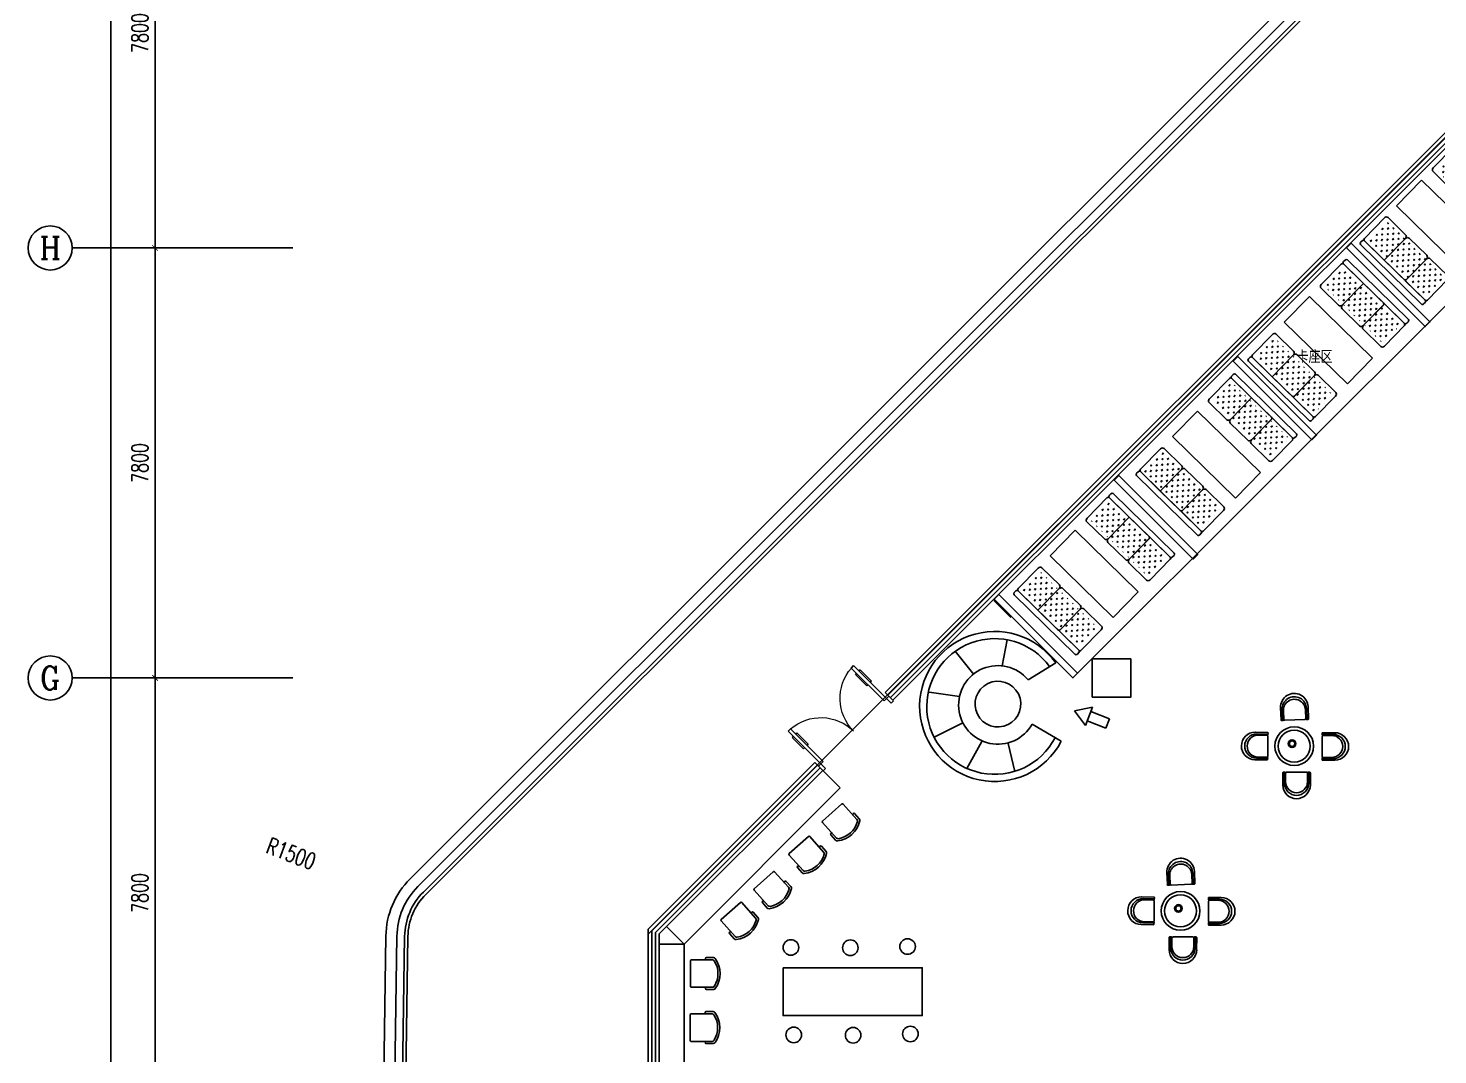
# Model space of a CAD drawing. Header units: millimetres. Extents: x 2680932 to 6187768, y 127588 to 383208.
# Drawn here: x 3057789 to 3083346, y 179991 to 198614 of the extents above; entities that cross this region are included whole.
import ezdxf
from ezdxf.enums import TextEntityAlignment as Align

# ---------------------------------------------------------------- set-up
doc = ezdxf.new("R2010")
doc.units = ezdxf.units.MM
doc.header["$LTSCALE"] = 20
for name, color, linetype in [('007标注', 2, 'Continuous'), ('AXIS', 3, 'Continuous'), ('AXIS_TEXT', 7, 'Continuous'), ('COLUMN', 9, 'Continuous'), ('CURTWALL', 4, 'Continuous'), ('PUB_DIM', 3, 'Continuous'), ('WINDOW', 4, 'Continuous'), ('家具', 3, 'Continuous'), ('家具内线', 36, 'Continuous'), ('家具外线', 255, 'Continuous'), ('标注', 6, 'Continuous'), ('装饰一', 201, 'Continuous'), ('设备', 9, 'Continuous'), ('门窗', 73, 'Continuous'), ('阳台栏杆', 149, 'Continuous')]:
    doc.layers.add(name, color=color, linetype=linetype)
doc.styles.add('_TCH_AXIS', font='COMPLEX', dxfattribs={"bigfont": 'GBCBIG'})
doc.styles.add('_TCH_DIM', font='SIMPLEX', dxfattribs={"bigfont": 'GBCBIG'})
doc.styles.add('_TCH_DIM_T3', font='SIMPLEX', dxfattribs={"width": 0.705882, "bigfont": 'GBCBIG'})
doc.styles.add('COMPLEX', font='complex')
doc.styles.get("Standard").update_dxf_attribs({"font": '', "width": 0.8})
doc.styles.get('Standard').set_extended_font_data('YouYuan')
doc.dimstyles.new('_TCH_ARCH&&100', dxfattribs={"dimtxt": 297.5, "dimasz": 100, "dimexe": 250, "dimexo": 300, "dimgap": 126.25, "dimtad": 1, "dimdec": 0, "dimzin": 0, "dimdsep": 46, "dimtxsty": '_TCH_DIM_T3', "dimblk": 'ARCHTICK', "dimcen": 0.09, "dimclrt": 7, "dimazin": 2, "dimtfac": 1, "dimtdec": 0, "dimtix": 1, "dimtmove": 2, "dimatfit": 3, "dimfxl": 1, "dimtolj": 1, "dimtzin": 0, "dimarcsym": 0})

# ---------------------------------------------------------------- blocks, each defined once
blk = doc.blocks.new('_FZH')
blk.add_lwpolyline([(-0.5, -0.5), (0.5, -0.5), (0.5, 0.5), (-0.5, 0.5)], close=True)
blk = doc.blocks.new('$DorLib2D$00000011')
for p, q in [((-0.467, 0.471), (-0.467, -0.062)), ((-0.467, 0.471), (-0.433, 0.471)), ((-0.433, 0.471), (-0.433, 0.004)), ((0.433, 0.471), (0.433, 0.004)), ((0.467, 0.471), (0.433, 0.471)), ((0.467, 0.471), (0.467, -0.062)), ((-0.483, 0.396), (-0.467, 0.396)), ((-0.417, 0.396), (-0.433, 0.396)), ((0.417, 0.396), (0.433, 0.396)), ((0.483, 0.396), (0.467, 0.396)), ((-0.483, 0.235), (-0.467, 0.235)), ((-0.417, 0.235), (-0.433, 0.235)), ((0.417, 0.235), (0.433, 0.235)), ((0.483, 0.235), (0.467, 0.235)), ((-0.5, 0.004), (-0.433, 0.004)), ((-0.5, 0.004), (-0.5, -0.062)), ((0.5, 0.004), (0.433, 0.004)), ((0.5, 0.004), (0.5, -0.062)), ((-0.5, -0.062), (-0.467, -0.062)), ((0.5, -0.062), (0.467, -0.062))]:
    blk.add_line(p, q)
at = {"lineweight": 13}
for p, q in [((-0.483, 0.396), (-0.483, 0.235)), ((-0.417, 0.396), (-0.417, 0.235)), ((0.417, 0.396), (0.417, 0.235)), ((0.483, 0.396), (0.483, 0.235))]:
    blk.add_line(p, q, dxfattribs=at)
for centre, start, end in [((-0.467, 0.004), 0, 85.904), ((0.467, 0.004), 94.096, 180)]:
    blk.add_arc(centre, 0.467, start, end, dxfattribs=at)
blk = doc.blocks.new('_ArchTick')
at = {"color": 0, "linetype": 'ByBlock', "lineweight": -3, "const_width": 0.15}
blk.add_lwpolyline([(-0.5, -0.5), (0.5, 0.5)], dxfattribs=at)
blk = doc.blocks.new('*D306')
at = {"layer": 'AXIS', "color": 0, "lineweight": -2, "transparency": 16777216}
for p, q in [((3062289, 186827), (3059839, 186827)), ((3060089, 179027), (3060089, 186827)), ((3062289, 179027), (3059839, 179027))]:
    blk.add_line(p, q, dxfattribs=at)
at = {"layer": 'Defpoints', "color": 0, "transparency": 16777216}
for p in [(3060089, 186827), (3062589, 186827), (3062589, 179027)]:
    blk.add_point(p, dxfattribs=at)
at = {"layer": 'AXIS', "color": 0, "lineweight": -2, "transparency": 16777216, "xscale": 100, "yscale": 100, "zscale": 100}
for p, rotation in [((3060089, 186827), 90), ((3060089, 179027), 270)]:
    blk.add_blockref('_ArchTick', p, dxfattribs=dict(at, rotation=rotation))
at = {"layer": 'AXIS', "color": 7, "transparency": 16777216, "insert": (3059814, 182927), "char_height": 297.5, "attachment_point": 5, "rotation": 90, "style": '_TCH_DIM_T3'}
blk.add_mtext('\\A1;7800', dxfattribs=at)
blk = doc.blocks.new('*D307')
at = {"layer": 'AXIS', "color": 0, "lineweight": -2, "transparency": 16777216}
for p, q in [((3062289, 194627), (3059839, 194627)), ((3060089, 186827), (3060089, 194627)), ((3062289, 186827), (3059839, 186827))]:
    blk.add_line(p, q, dxfattribs=at)
at = {"layer": 'Defpoints', "color": 0, "transparency": 16777216}
for p in [(3060089, 194627), (3062589, 194627), (3062589, 186827)]:
    blk.add_point(p, dxfattribs=at)
at = {"layer": 'AXIS', "color": 0, "lineweight": -2, "transparency": 16777216, "xscale": 100, "yscale": 100, "zscale": 100}
for p, rotation in [((3060089, 194627), 90), ((3060089, 186827), 270)]:
    blk.add_blockref('_ArchTick', p, dxfattribs=dict(at, rotation=rotation))
at = {"layer": 'AXIS', "color": 7, "transparency": 16777216, "insert": (3059814, 190727), "char_height": 297.5, "attachment_point": 5, "rotation": 90, "style": '_TCH_DIM_T3'}
blk.add_mtext('\\A1;7800', dxfattribs=at)
blk = doc.blocks.new('*D308')
at = {"layer": 'AXIS', "color": 0, "lineweight": -2, "transparency": 16777216}
for p, q in [((3062289, 202427), (3059839, 202427)), ((3060089, 194627), (3060089, 202427)), ((3062289, 194627), (3059839, 194627))]:
    blk.add_line(p, q, dxfattribs=at)
at = {"layer": 'Defpoints', "color": 0, "transparency": 16777216}
for p in [(3060089, 202427), (3062589, 202427), (3062589, 194627)]:
    blk.add_point(p, dxfattribs=at)
at = {"layer": 'AXIS', "color": 0, "lineweight": -2, "transparency": 16777216, "xscale": 100, "yscale": 100, "zscale": 100}
for p, rotation in [((3060089, 202427), 90), ((3060089, 194627), 270)]:
    blk.add_blockref('_ArchTick', p, dxfattribs=dict(at, rotation=rotation))
at = {"layer": 'AXIS', "color": 7, "transparency": 16777216, "insert": (3059814, 198527), "char_height": 297.5, "attachment_point": 5, "rotation": 90, "style": '_TCH_DIM_T3'}
blk.add_mtext('\\A1;7800', dxfattribs=at)
blk = doc.blocks.new('*D310')
at = {"layer": 'AXIS', "color": 0, "lineweight": -2, "transparency": 16777216}
for p, q in [((3062289, 210227), (3059039, 210227)), ((3059289, 147827), (3059289, 210227)), ((3062289, 147827), (3059039, 147827))]:
    blk.add_line(p, q, dxfattribs=at)
at = {"layer": 'Defpoints', "color": 0, "transparency": 16777216}
for p in [(3059289, 210227), (3062589, 210227), (3062589, 147827)]:
    blk.add_point(p, dxfattribs=at)
at = {"layer": 'AXIS', "color": 0, "lineweight": -2, "transparency": 16777216, "xscale": 100, "yscale": 100, "zscale": 100}
for p, rotation in [((3059289, 210227), 90), ((3059289, 147827), 270)]:
    blk.add_blockref('_ArchTick', p, dxfattribs=dict(at, rotation=rotation))
at = {"layer": 'AXIS', "color": 7, "transparency": 16777216, "insert": (3059014, 179027), "char_height": 297.5, "attachment_point": 5, "rotation": 90, "style": '_TCH_DIM_T3'}
blk.add_mtext('\\A1;62400', dxfattribs=at)
blk = doc.blocks.new('_AXISO')
blk.add_circle((0, 0), 0.5)
at = {"layer": 'AXIS_TEXT', "style": 'COMPLEX', "width": 1.041667}
blk.add_attdef('A', text='', height=0.56, dxfattribs=at).set_placement((-0.25, -0.28), (0.25, -0.28), align=Align.FIT)
blk = doc.blocks.new('1134551')
at = {"layer": '家具'}
h = blk.add_hatch(dxfattribs=at)
h.set_pattern_fill('CROSS', color=36, scale=300, style=0)
h.set_pattern_definition([(90, (2219136.876, 115626.43), (-66.666667, 75), [37.5, -112.5]), (180, (2219153.54, 115645.18), (-66.66667, -75), [33.33333, -100])])
h.paths.add_polyline_path([(2217977, 36337), (2217977, 35851), (2219448, 35851), (2219448, 36337)])
h = blk.add_hatch(dxfattribs=at)
h.set_pattern_fill('CROSS', color=36, scale=300, style=0)
h.set_pattern_definition([(270, (2219136.876, -45219.45), (-66.666667, -75), [37.5, -112.5]), (180, (2219153.54, -45238.2), (-66.66667, 75), [33.33333, -100])])
h.paths.add_polyline_path([(2217977, 34070), (2217977, 34556), (2219448, 34556), (2219448, 34070)])
at = {"layer": '家具', "color": 36}
blk.add_line((2218973, 35837), (2218973, 36357), dxfattribs=at)
at = {"layer": '标注', "color": 7, "lineweight": -3}
for p, q in [((2217906, 36417), (2217906, 36457)), ((2217906, 35837), (2217906, 36357)), ((2217933, 36487), (2219479, 36487)), ((2219479, 36387), (2217933, 36387)), ((2217933, 36387), (2218439, 36387)), ((2218439, 36387), (2218439, 35837)), ((2218946, 36387), (2218439, 36387)), ((2218439, 36387), (2218439, 35837)), ((2218973, 36387), (2218973, 35837)), ((2219479, 36387), (2218973, 36387)), ((2219506, 36457), (2219506, 36417)), ((2219506, 35837), (2219506, 36357)), ((2218395, 35787), (2217950, 35787)), ((2218484, 35787), (2218928, 35787)), ((2219017, 35787), (2219462, 35787)), ((2219506, 35529), (2217906, 35529)), ((2217906, 35529), (2217906, 34879)), ((2219506, 34879), (2219506, 35529)), ((2217906, 34879), (2219506, 34879)), ((2217906, 34570), (2217906, 34050)), ((2218395, 34620), (2217950, 34620)), ((2218439, 34020), (2218439, 34570)), ((2218439, 34020), (2218439, 34570)), ((2218484, 34620), (2218928, 34620)), ((2218973, 34570), (2218973, 34050)), ((2218973, 34020), (2218973, 34570)), ((2219017, 34620), (2219462, 34620)), ((2219506, 34570), (2219506, 34050)), ((2217906, 33990), (2217906, 33950)), ((2219479, 34020), (2217933, 34020)), ((2217933, 34020), (2218439, 34020)), ((2218946, 34020), (2218439, 34020)), ((2219479, 34020), (2218973, 34020)), ((2219506, 33950), (2219506, 33990)), ((2217933, 33920), (2219479, 33920))]:
    blk.add_line(p, q, dxfattribs=at)
for centre, major_axis, start_param, end_param in [((2217933, 36457), (0, 30), 0, 1.570796), ((2217933, 36417), (0, 30), 1.570796, 3.141593), ((2217933, 36357), (0, 30), 0, 1.570796), ((2218946, 36357), (0, 30), 4.712389, 6.283185), ((2219479, 36457), (0, 30), 4.712389, 6.283185), ((2219479, 36417), (0, 30), 3.141593, 4.712389), ((2219479, 36357), (0, 30), 4.712389, 6.283185), ((2217950, 35837), (0, 50), 1.570796, 3.141593), ((2218395, 35837), (0, 50), 3.141593, 4.712389), ((2218484, 35837), (0, 50), 1.570796, 3.141593), ((2218928, 35837), (0, 50), 3.141593, 4.712389), ((2219017, 35837), (0, 50), 1.570796, 3.141593), ((2219462, 35837), (0, 50), 3.141593, 4.712389)]:
    blk.add_ellipse(centre, major_axis=major_axis, ratio=0.888889, start_param=start_param, end_param=end_param, dxfattribs=at)
at = {"layer": '标注', "color": 7, "lineweight": -3, "extrusion": (0, 0, -1)}
for centre, major_axis, start_param, end_param in [((2217950, 34570), (0, 50), -1.570796, 0), ((2218395, 34570), (0, 50), 0, 1.570796), ((2218484, 34570), (0, 50), 4.712389, 6.283185), ((2218928, 34570), (0, 50), 0, 1.570796), ((2219017, 34570), (0, 50), -1.570796, 0), ((2219462, 34570), (0, 50), 0, 1.570796), ((2217933, 34050), (0, 30), 3.141593, 4.712389), ((2217933, 33990), (0, 30), -1.570796, 0), ((2218946, 34050), (0, 30), 1.570796, 3.141593), ((2219479, 34050), (0, 30), 1.570796, 3.141593), ((2219479, 33990), (0, 30), 0, 1.570796), ((2217933, 33950), (0, 30), 3.141593, 4.712389), ((2219479, 33950), (0, 30), 1.570796, 3.141593)]:
    blk.add_ellipse(centre, major_axis=major_axis, ratio=0.888889, start_param=start_param, end_param=end_param, dxfattribs=at)
blk = doc.blocks.new('MK-JJ-0247')
at = {"layer": '家具外线'}
for p, q in [((-108577, 112481), (-108577, 112104)), ((-108559, 112499), (-108095, 112499)), ((-108077, 112102), (-108077, 112481)), ((-108617, 112212), (-108617, 112084)), ((-108599, 112230), (-108595, 112230)), ((-108059, 112230), (-108055, 112230)), ((-108037, 112082), (-108037, 112212))]:
    blk.add_line(p, q, dxfattribs=at)
for centre, radius, start, end in [((-108559, 112481), 18, 90, 180), ((-108095, 112481), 18, 0, 90), ((-108599, 112212), 18, 90, 180), ((-108595, 112212), 18, 0, 90), ((-108059, 112212), 18, 90, 180), ((-108056, 112211), 19, 2.966, 88.7719), ((-108577, 112084), 40, 180, 234.4004), ((-108326, 112436), 472, 234.4004, 305.1397), ((-108537, 112104), 40, 180, 237.4766), ((-108326, 112436), 434, 237.4766, 301.9412), ((-108117, 112102), 40, 301.9412, 0), ((-108077, 112082), 40, 305.1397, 0)]:
    blk.add_arc(centre, radius, start, end, dxfattribs=at)
blk = doc.blocks.new('MK-JJ-0302')
at = {"layer": '家具内线'}
for p, q in [((-91097, 110109, -343), (-90978, 109996, -343)), ((-90465, 110125, -343), (-90571, 110000, -343)), ((-91372, 109818, -343), (-91253, 109706, -343)), ((-90160, 109866, -343), (-90267, 109741, -343)), ((-91310, 109151, -343), (-91199, 109272, -343)), ((-90125, 109201, -343), (-90245, 109312, -343)), ((-91017, 108880, -343), (-90905, 109000, -343)), ((-90396, 108907, -343), (-90517, 109018, -343))]:
    blk.add_line(p, q, dxfattribs=at)
for centre, radius in [((-90756, 109520, -343), 290), ((-90754, 109579, -343), 70), ((-90754, 109579, -343), 50)]:
    blk.add_circle(centre, radius, dxfattribs=at)
for centre, start, end in [((-91235, 109964, -343), 46.5335, 226.5335), ((-90313, 109995, -343), 319.6008, 139.6008), ((-91164, 109016, -343), 137.246, 317.246), ((-90260, 109054, -343), 227.246, 47.246)]:
    blk.add_arc(centre, 200, start, end, dxfattribs=at)
at = {"layer": '家具外线'}
for p, q in [((-90944, 110032, -343), (-91103, 110184, -343)), ((-90467, 110200, -343), (-90609, 110032, -343)), ((-90463, 110158, -343), (-90586, 110013, -343)), ((-91232, 109713, -343), (-90984, 109974, -343)), ((-91102, 110141, -343), (-90964, 110010, -343)), ((-90964, 109996, -343), (-90943, 110018, -343)), ((-90608, 110018, -343), (-90585, 109999, -343)), ((-90563, 109979, -343), (-90288, 109746, -343)), ((-91447, 109821, -343), (-91287, 109669, -343)), ((-91405, 109822, -343), (-91267, 109691, -343)), ((-91273, 109670, -343), (-91253, 109691, -343)), ((-90265, 109727, -343), (-90243, 109707, -343)), ((-90128, 109872, -343), (-90251, 109728, -343)), ((-90229, 109708, -343), (-90086, 109876, -343)), ((-91385, 109144, -343), (-91236, 109306, -343)), ((-91343, 109146, -343), (-91207, 109293, -343)), ((-91222, 109306, -343), (-91200, 109286, -343)), ((-91178, 109266, -343), (-90913, 109021, -343)), ((-90510, 109040, -343), (-90266, 109304, -343)), ((-90246, 109326, -343), (-90225, 109348, -343)), ((-90092, 109198, -343), (-90232, 109327, -343)), ((-90211, 109349, -343), (-90049, 109199, -343)), ((-91020, 108847, -343), (-90891, 108987, -343)), ((-90869, 108966, -343), (-91018, 108805, -343)), ((-90891, 109001, -343), (-90869, 108981, -343)), ((-90551, 108996, -343), (-90531, 109018, -343)), ((-90389, 108832, -343), (-90551, 108982, -343)), ((-90391, 108875, -343), (-90530, 109004, -343))]:
    blk.add_line(p, q, dxfattribs=at)
blk.add_circle((-90756, 109520, -343), 350, dxfattribs=at)
for centre, radius, start, end in [((-91275, 110002, -343), 250, 46.5335, 226.5335), ((-91253, 109981, -343), 220, 46.5335, 226.5335), ((-90276, 110038, -343), 250, 319.6008, 139.6008), ((-90296, 110015, -343), 220, 319.6008, 139.6008), ((-90999, 109988, -343), 20, 316.5335, 46.5335), ((-90971, 110003, -343), 10, 226.5335, 316.5335), ((-90957, 110018, -343), 10, 226.5335, 316.5335), ((-90950, 110025, -343), 10, 316.5335, 46.5335), ((-90602, 110026, -343), 10, 139.6008, 229.6008), ((-90594, 110019, -343), 10, 229.6008, 319.6008), ((-90579, 110006, -343), 10, 229.6008, 319.6008), ((-90550, 109995, -343), 20, 139.6008, 229.6008), ((-91281, 109677, -343), 10, 226.5335, 316.5335), ((-91274, 109684, -343), 10, 316.5335, 46.5335), ((-91247, 109727, -343), 20, 226.5335, 316.5335), ((-91260, 109698, -343), 10, 316.5335, 46.5335), ((-90275, 109761, -343), 20, 229.6008, 319.6008), ((-90259, 109734, -343), 10, 139.6008, 229.6008), ((-90244, 109721, -343), 10, 139.6008, 229.6008), ((-90236, 109715, -343), 10, 229.6008, 319.6008), ((-91202, 108974, -343), 250, 137.246, 317.246), ((-91181, 108997, -343), 220, 137.246, 317.246), ((-91228, 109299, -343), 10, 47.246, 137.246), ((-91192, 109250, -343), 20, 47.6103, 137.6103), ((-91206, 109279, -343), 10, 317.246, 47.246), ((-90241, 109036, -343), 220, 227.246, 47.246), ((-90219, 109016, -343), 250, 227.246, 47.246), ((-90250, 109289, -343), 20, 46.6775, 136.6775), ((-90238, 109319, -343), 10, 137.246, 227.246), ((-90218, 109342, -343), 10, 47.246, 137.246), ((-90927, 109007, -343), 20, 317.246, 47.246), ((-90898, 108994, -343), 10, 47.246, 137.246), ((-90883, 108980, -343), 10, 47.246, 137.246), ((-90876, 108973, -343), 10, 317.246, 47.246), ((-90544, 108989, -343), 10, 137.246, 227.246), ((-90537, 108996, -343), 10, 47.246, 137.246), ((-90524, 109011, -343), 10, 47.246, 137.246), ((-90496, 109026, -343), 20, 137.246, 227.246)]:
    blk.add_arc(centre, radius, start, end, dxfattribs=at)

msp = doc.modelspace()

# ---------------------------------------------------------------- hatches: boundary and pattern name
at = {"layer": '设备'}
h = msp.add_hatch(dxfattribs=at)
h.set_pattern_fill('AR-RROOF', color=3, scale=259.2, angle=161.29394, style=0)
h.set_pattern_definition([(161.2939, (3099087.4, 164952.6), (-747.896, -75.1495), [4665.6, -622.08, 1555.2, -311.04]), (161.294, (3098645.7, 164937.97), (161.936, -491.5856), [933.12, -102.643, 1866.24, -233.28]), (161.29394, (3098855.3, 164752.06), (-1598.8062, 321.3356), [2488.32, -435.456, 1244.16, -311.04])])
edge = h.paths.add_edge_path()
edge.add_ellipse((3075370, 186353.3), major_axis=(-184.5, 371.4), ratio=1, start_angle=-0.11824, end_angle=359.88176)

# ---------------------------------------------------------------- linework, layer by layer
at = {"layer": '007标注', "color": 3, "ltscale": 6}
for p, q in [((3074935.4, 186890), (3074597.6, 187312.1)), ((3074674.4, 186493.3), (3074120.9, 186571)), ((3074213, 185754.7), (3074735.6, 186013.2)), ((3075079.8, 185672.7), (3074805.3, 185185.9)), ((3075553.5, 185639), (3075679.3, 185131.4))]:
    msp.add_line(p, q, dxfattribs=at)
for centre, major_axis, start_param, end_param in [((3075312.1, 186309.4), (-605.1, 1218.8), -1.4094722, 3.7686268), ((3075312.1, 186309.4), (-547.3, 1102.9), -1.4016262, 3.7743404), ((3075370.1, 186338.1), (-311.5, 641.1), -1.3267011, 3.7483205), ((3075370, 186353.3), (-184.5, 371.4), -0.0020637, 6.2811216)]:
    msp.add_ellipse(centre, major_axis=major_axis, ratio=1, start_param=start_param, end_param=end_param, dxfattribs=at)
at = {"layer": 'AXIS'}
for p, q in [((3062589.1, 194627), (3058589.1, 194627)), ((3062589.1, 186827), (3058589.1, 186827))]:
    msp.add_line(p, q, dxfattribs=at)
at = {"layer": 'CURTWALL'}
for p, q in [((3084880, 198118.1), (3073325.4, 186563.5)), ((3069029.1, 182182.1), (3084908.4, 198061.4)), ((3084913, 198056.8), (3073372.5, 186516.4)), ((3084960.1, 198009.7), (3073419.6, 186469.2)), ((3073466.8, 186422.1), (3085007.2, 197962.6)), ((3073325.4, 186563.5), (3073466.8, 186422.1)), ((3072052.6, 185290.7), (3069029.1, 182267.2)), ((3072194, 185149.3), (3072052.6, 185290.7)), ((3072099.7, 185243.6), (3069095.7, 182239.6)), ((3072146.8, 185196.4), (3069162.4, 182212)), ((3069229.1, 182184.4), (3072194, 185149.3)), ((3069029.1, 182267.2), (3069029.1, 179027)), ((3069095.7, 182239.6), (3069095.7, 179027)), ((3069162.4, 182212), (3069162.4, 179027)), ((3069229.1, 182184.4), (3069229.1, 179127))]:
    msp.add_line(p, q, dxfattribs=at)
at = {"layer": 'CURTWALL', "color": 2}
for q in [(3072512.2, 184831.1), (3069679.1, 179677)]:
    msp.add_line((3069679.1, 181998), q, dxfattribs=at)
at = {"layer": 'PUB_DIM'}
msp.add_lwpolyline([(3061941.2, 183579.5, 0, 0, 0), (3064184.7, 182727.1, 66, 0, 0), (3064371.7, 182656.1, 0, 0, 0)], format="xyseb", dxfattribs=at)
at = {"layer": '标注', "color": 7, "lineweight": -3}
for p, q in [((3076729.1, 186827), (3084879.1, 194977)), ((3076729.1, 186827), (3075300.4, 188255.7)), ((3076813.9, 186911.9), (3075385.2, 188340.6))]:
    msp.add_line(p, q, dxfattribs=at)
at = {"layer": '标注', "color": 7}
for p, q in [((3075293.5, 188230.7), (3075602.9, 187921.3)), ((3072202.8, 185140.5), (3072512.2, 184831.1))]:
    msp.add_line(p, q, dxfattribs=at)
at = {"layer": '标注', "color": 3}
for p, q in [((3075449.1, 187046.5), (3075539.6, 187519.6)), ((3075916.9, 186795.3), (3076417.9, 187102.5)), ((3075991.6, 185989), (3076517.3, 185677.5))]:
    msp.add_line(p, q, dxfattribs=at)
at = {"layer": '标注', "color": 1}
for p, q in [((3076759, 186233.7), (3077086.1, 186300.2)), ((3076759, 186233.7), (3076956.3, 185964.4)), ((3076956.3, 185964.4), (3077086.1, 186300.2)), ((3077393.1, 186085.1), (3077053.6, 186216.3)), ((3077328.2, 185917.2), (3077393.1, 186085.1)), ((3077328.2, 185917.2), (3076988.7, 186048.4))]:
    msp.add_line(p, q, dxfattribs=at)
at = {"layer": '标注', "color": 2}
for q in [(3072512.2, 184831.1), (3069360.9, 182316.2), (3069229.1, 181998), (3069679.1, 179677)]:
    msp.add_line((3069679.1, 181998), q, dxfattribs=at)
at = {"layer": '标注', "color": 7, "lineweight": -3}
for points in [[(3081690.3, 194629.4), (3081775.2, 194714.3), (3083203.9, 193285.6), (3083119, 193200.7), (3081690.3, 194629.4)], [(3079633.9, 192576.6), (3079718.7, 192661.4), (3081147.4, 191232.7), (3081062.5, 191147.9), (3079633.9, 192576.6)], [(3077479.2, 190413.2), (3077564, 190498), (3078992.7, 189069.3), (3078907.8, 188984.5), (3077479.2, 190413.2)], [(3075300.4, 188255.7), (3075385.2, 188340.6), (3076813.9, 186911.9), (3076729.1, 186827), (3075300.4, 188255.7)]]:
    msp.add_lwpolyline(points, dxfattribs=at)
at = {"layer": '标注', "color": 1}
msp.add_lwpolyline([(3071474.4, 181570.4), (3073998.1, 181570.4), (3073998.1, 180703), (3071474.4, 180703)], close=True, dxfattribs=at)
for centre in [(3071617, 181938.1), (3072694.5, 181932.9), (3073732.2, 181955.4), (3071668, 180351.6), (3072745.4, 180346.4), (3073783.1, 180369)]:
    msp.add_circle(centre, 141.3, dxfattribs=at)
at = {"layer": '装饰一'}
for points in [[(3118431, 178935.7), (3117843.2, 206444, 0.4192246), (3115663, 208497.6), (3089588.7, 207494.7, 0.1889402), (3088585.7, 207056.5), (3064713.2, 183184, 0.1951669), (3064274, 182145), (3063786.7, 148357.2, 0.4109331), (3065540.4, 146531.9), (3093206.1, 145822.5, 0.4559937), (3095651.8, 148496.8), (3095284, 151684.5, -0.4333475), (3116442.2, 176793.8, 0.4050511)], [(3118231.1, 178931.4), (3117643.3, 206439.7, 0.4192246), (3115670.7, 208297.7), (3089596.4, 207294.9, 0.1889402), (3088727.1, 206915.1), (3064854.6, 183042.6, 0.1951669), (3064474, 182142.1), (3063986.7, 148354.4, 0.4109331), (3065545.5, 146731.8), (3093211.2, 146022.4, 0.4559937), (3095453.1, 148473.9), (3095085.3, 151661.3, -0.4333439), (3116431.7, 176993.5, 0.4050511)]]:
    msp.add_lwpolyline(points, format="xyb", close=True, dxfattribs=at)
at = {"layer": '阳台栏杆'}
for points in [[(3111704.2, 176383.4, -0.0524572), (3116424.3, 177133.3, 0.4050511), (3118091.1, 178928.5), (3117503.3, 206436.7, 0.4192246), (3115676.1, 208157.8), (3089601.8, 207155, 0.1889402), (3088826.1, 206816.1), (3064953.6, 182943.6, 0.1951669), (3064614, 182140), (3064126.7, 148352.3, 0.4109331), (3065549.1, 146871.8), (3093214.8, 146162.4, 0.4559937), (3095314, 148457.8), (3094946.3, 151645.1, -0.0272415), (3094789.4, 154127, -0.0272415)], [(3111704.2, 176445.5, -0.0522808), (3116421.1, 177193.2, 0.4050511), (3118031.1, 178927.2), (3117443.3, 206435.4, 0.4192246), (3115678.4, 208097.9), (3089604.1, 207095, 0.1889402), (3088868.6, 206773.6), (3064996.1, 182901.1, 0.1951669), (3064674, 182139.2), (3064186.7, 148351.5, 0.4109331), (3065550.6, 146931.7), (3093216.3, 146222.4, 0.4559937), (3095254.4, 148451), (3094886.7, 151638.1, -0.0272463), (3094729.4, 154127, -0.0272463)]]:
    msp.add_lwpolyline(points, format="xyb", dxfattribs=at)

# ---------------------------------------------------------------- block references
at = {"layer": 'AXIS'}
ref = msp.add_blockref('_AXISO', (3058189.1, 194627), dxfattribs=dict(at, xscale=800, yscale=800, zscale=800))
ref.add_attrib('A', 'H', dxfattribs={"layer": 'AXIS_TEXT', "height": 405.5, "style": '_TCH_AXIS'}).set_placement((3057996, 194424.3), (3058382.2, 194424.3), align=Align.FIT)
ref = msp.add_blockref('_AXISO', (3058189.1, 186827), dxfattribs=dict(at, xscale=800, yscale=800, zscale=800))
ref.add_attrib('A', 'G', dxfattribs={"layer": 'AXIS_TEXT', "height": 425.2, "style": '_TCH_AXIS'}).set_placement((3058006.9, 186614.4), (3058371.3, 186614.4), align=Align.FIT)
at = {"layer": 'COLUMN', "xscale": 700, "yscale": 700, "zscale": 700}
msp.add_blockref('_FZH', (3077429.1, 186827), dxfattribs=at)
at = {"layer": 'WINDOW', "xscale": 1799.999999999872, "yscale": -1800, "zscale": 1800, "rotation": 225.0000000000053}
msp.add_blockref('$DorLib2D$00000011', (3072759.7, 185856.4), dxfattribs=at)
at = {"layer": '家具外线', "rotation": 42.68635263398633}
for p in [(3221707.7, 166615.9, 342.9), (3219646.9, 163627.3, 342.9)]:
    msp.add_blockref('MK-JJ-0302', p, dxfattribs=at)
at = {"layer": '家具外线', "color": 5, "xscale": -1, "rotation": 41.78218125549128}
msp.add_blockref('MK-JJ-0247', (3066545.1, 28319.5), dxfattribs=at)
at = {"layer": '家具外线', "color": 2, "xscale": -1}
for p, rotation in [((3065942, 27728.1), 41.78218125549128), ((3065304.7, 27091.2), 41.78218125549128), ((3064708.2, 26531.4), 41.78218125549128), ((3182296.8, 73138.2), 90), ((3182291.1, 72157.7), 90)]:
    msp.add_blockref('MK-JJ-0247', p, dxfattribs=dict(at, rotation=rotation))
at = {"layer": '标注', "color": 7, "lineweight": -3, "rotation": 315.6524729419682}
for p in [(1472159.4, 1720787), (1470128, 1718672.6), (1468099.2, 1716598.1), (1465881.6, 1714434.1)]:
    msp.add_blockref('1134551', p, dxfattribs=at)

# ---------------------------------------------------------------- texts
at = {"layer": 'PUB_DIM', "color": 7, "style": '_TCH_DIM', "width": 0.705882}
msp.add_text('R1500', height=297.5, rotation=339.19612, dxfattribs=at).set_placement((3062079.5, 183662))
at = {"layer": '门窗', "color": 36, "linetype": 'Continuous', "ltscale": 40, "insert": (3080784, 192539.8), "char_height": 200, "width": 2700, "attachment_point": 7}
msp.add_mtext('{\\fSimSun|b0|i0|c134|p54;\\C7;卡座区}', dxfattribs=at)

# ---------------------------------------------------------------- dimensions: what is measured, and where the dimension line sits
at = {"layer": 'AXIS'}
for p1, p2, distance, picture, middle in [((3062589.1, 147827), (3062589.1, 210227), 3300, '*D310', (3059014.1, 179027)), ((3062589.1, 194627), (3062589.1, 202427), 2500, '*D308', (3059814.1, 198527)), ((3062589.1, 186827), (3062589.1, 194627), 2500, '*D307', (3059814.1, 190727)), ((3062589.1, 179027), (3062589.1, 186827), 2500, '*D306', (3059814.1, 182927))]:
    dim = msp.add_aligned_dim(p1=p1, p2=p2, distance=distance, dimstyle='_TCH_ARCH&&100', dxfattribs=at)
    dim.commit()
    dim.dimension.update_dxf_attribs({"geometry": picture, "text_midpoint": middle})

doc.saveas('drawing.dxf')
